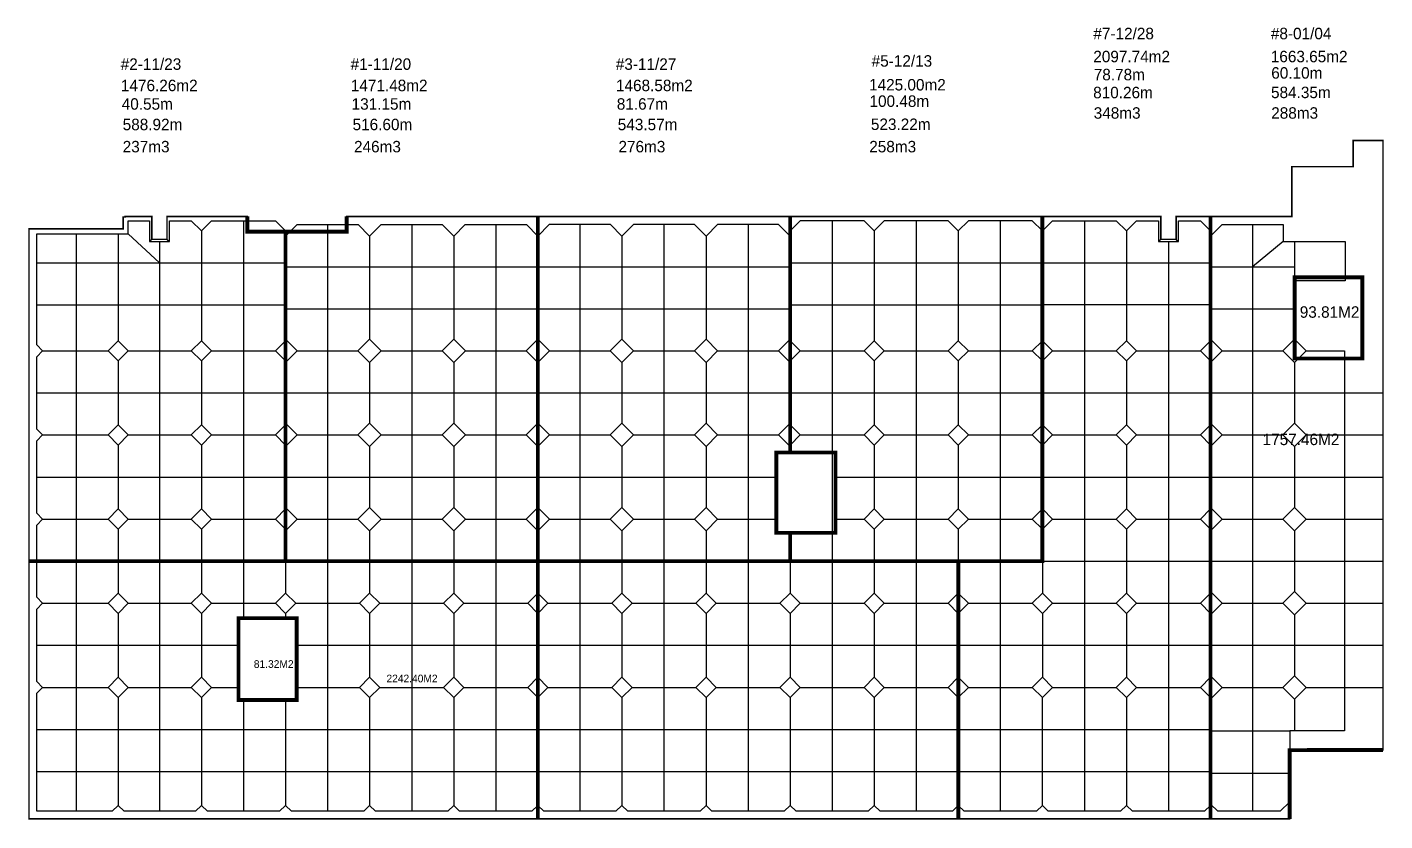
# Model space of a CAD drawing. Header units: millimetres. Extents: x -869187 to 1405794, y -1345622 to 197746.
# Drawn here: x -552870 to -375270, y -866659 to -762893 of the extents above; entities that cross this region are included whole.
import ezdxf

# ---------------------------------------------------------------- set-up
doc = ezdxf.new("R2010")
doc.units = ezdxf.units.MM
doc.header["$LTSCALE"] = 1000
doc.header["$MEASUREMENT"] = 0
doc.layers.get('0').update_dxf_attribs({"linetype": 'CONTINUOUS'})
doc.styles.add('나눔바른고딕', font='')
doc.styles.get('나눔바른고딕').set_extended_font_data('나눔바른고딕')

msp = doc.modelspace()

# ---------------------------------------------------------------- linework, layer by layer
at = {"color": 2, "ltscale": 10000, "const_width": 200}
for points in [[(-375519.9, -857406.6), (-375519.9, -777709.5), (-379404.9, -777709.5), (-379404.9, -781124.5), (-387444.9, -781124.5), (-387444.9, -787634.5), (-398069.9, -787634.5), (-398069.9, -866409.5), (-387719.9, -866409.5), (-387719.9, -857409.5), (-375519.9, -857406.6)], [(-552619.9, -789259.5), (-552619.9, -832709.5), (-519069.9, -832709.5), (-519069.9, -789634.5), (-524069.9, -789634.5), (-524069.9, -787634.5), (-534569.9, -787634.5), (-534569.9, -790634.5), (-536569.9, -790634.5), (-536569.9, -787634.5), (-540057.4, -787634.5), (-540057.4, -787709.5), (-540319.9, -787709.5), (-540319.9, -789259.5), (-552619.9, -789259.5)], [(-519069.9, -789634.5), (-519069.9, -832709.5), (-486069.9, -832709.5), (-486069.9, -787634.5), (-511069.9, -787634.5), (-511069.9, -789634.5), (-519069.9, -789634.5), (-519069.9, -789634.5)], [(-453069.9, -787634.5), (-453069.9, -818509.5), (-454869.9, -818509.5), (-454869.9, -829009.5), (-453069.9, -829009.5), (-453069.9, -832709.5), (-486069.9, -832709.5), (-486069.9, -787634.5), (-453069.9, -787634.5)], [(-420069.9, -827459.5), (-420069.9, -787634.5), (-453069.9, -787634.5), (-453069.9, -818509.5), (-447119.9, -818509.5), (-447119.9, -829009.5), (-453069.9, -829009.5), (-453069.9, -832709.5), (-420069.9, -832709.5), (-420069.9, -827459.5)], [(-398069.9, -866409.5), (-431069.9, -866409.5), (-431071.8, -832709.5), (-420071.3, -832709.5), (-420069.9, -787634.5), (-404569.9, -787634.5), (-404569.9, -790634.5), (-402569.9, -790634.5), (-402569.9, -787634.5), (-398069.9, -787634.5), (-398069.9, -866409.5)], [(-387069.9, -795609.5), (-387069.9, -806209.5), (-378219.9, -806209.5), (-378219.9, -795609.5), (-387069.9, -795609.5)], [(-552619.9, -832709.5), (-552619.9, -866409.5), (-486069.9, -866409.5), (-486069.9, -832719.4), (-552619.9, -832709.5)], [(-486069.9, -832719.4), (-486069.9, -866409.5), (-431069.9, -866409.5), (-431069.9, -832709.5), (-486069.9, -832719.4), (-486069.9, -866409.5)], [(-525219.9, -840159.5), (-525219.9, -850859.5), (-517619.9, -850859.5), (-517619.9, -840159.5), (-525219.9, -840159.5)]]:
    msp.add_lwpolyline(points, dxfattribs=at)
at = {"color": 114, "ltscale": 10000, "true_color": 0x139b48}
for points in [[(-551619.9, -832709.5), (-551619.9, -827983.7), (-550845.6, -827209.5), (-551619.9, -826435.2), (-551619.9, -816983.7), (-550845.6, -816209.5), (-551619.9, -815435.2), (-551619.9, -805983.7), (-550845.6, -805209.5), (-551619.9, -804435.2), (-551619.9, -789909.5), (-539645.6, -789909.5), (-539645.6, -788209.5), (-536869.9, -788209.5), (-536869.9, -790934.5), (-534269.9, -790934.5), (-534269.9, -788209.5), (-531394.2, -788209.5), (-530069.9, -789533.7), (-528745.6, -788209.5), (-520394.2, -788209.5), (-519069.9, -789533.7), (-519069.9, -803885.2), (-520394.2, -805209.5), (-519069.9, -806533.7), (-519069.9, -814885.2), (-520394.2, -816209.5), (-519069.9, -817533.7), (-519069.9, -825885.2), (-520394.2, -827209.5), (-519069.9, -828533.7), (-519069.9, -832709.5)], [(-524569.9, -788209.5), (-524569.9, -832709.5)], [(-420069.9, -789533.7), (-421394.2, -788209.5), (-429745.6, -788209.5), (-431069.9, -789533.7), (-432394.2, -788209.5), (-440745.6, -788209.5), (-442069.9, -789533.7), (-443394.2, -788209.5), (-451745.6, -788209.5), (-453069.9, -789533.7), (-453069.9, -803885.2), (-451745.6, -805209.5), (-453069.9, -806533.7), (-453069.9, -814885.2), (-451745.6, -816209.5), (-453069.9, -817533.7)], [(-447569.9, -788209.5), (-447569.9, -832709.5)], [(-436569.9, -788209.5), (-436569.9, -832709.5)], [(-398069.9, -864635.2), (-398844.2, -865409.5), (-408295.6, -865409.5), (-409069.9, -864635.2), (-409844.2, -865409.5), (-419295.6, -865409.5), (-420069.9, -864635.2), (-420844.2, -865409.5), (-430295.6, -865409.5), (-431069.9, -864635.2), (-431070.6, -850533.1), (-429745.6, -849209.5), (-431069.9, -847885.2), (-431071, -839532.6), (-429745.6, -838209.5), (-431069.9, -836885.2), (-431071.3, -832709.5), (-431069.9, -832709.5), (-420069.9, -832709.5), (-420069.9, -828533.7), (-418745.6, -827209.5), (-420069.9, -825885.2), (-420070.8, -817532.8), (-418745.6, -816209.5), (-420069.9, -814885.2), (-420069.9, -806533.7), (-418745.6, -805209.5), (-420069.9, -803885.2), (-420070.4, -789533.7), (-418745.6, -788209.5), (-410394.2, -788209.5), (-409069.9, -789533.7), (-407745.6, -788209.5), (-404869.9, -788209.5), (-404869.9, -790934.5), (-402269.9, -790934.5), (-402269.9, -788209.5), (-399394.2, -788209.5), (-398069.9, -789533.7)], [(-425569.9, -788209.5), (-425569.9, -832709.5)], [(-414569.9, -788209.5), (-414569.9, -827209.5)], [(-546469.9, -789909.5), (-546469.9, -832709.5)], [(-540969.9, -789909.5), (-540969.9, -803885.2)], [(-539645.6, -789909.5), (-535569.9, -793709.5)], [(-530069.9, -789533.7), (-530069.9, -803885.2)], [(-519069.9, -790209.5), (-517569.9, -788709.5), (-509569.9, -788709.5), (-508069.9, -790209.5), (-506569.9, -788709.5), (-498569.9, -788709.5), (-497069.9, -790209.5), (-495569.9, -788709.5), (-487569.9, -788709.5), (-486069.9, -790209.5)], [(-513569.9, -788709.5), (-513569.9, -832709.5)], [(-508069.9, -790209.5), (-508069.9, -803685.2)], [(-502569.9, -788709.5), (-502569.9, -832709.5)], [(-497069.9, -790209.5), (-497069.9, -803685.2)], [(-491569.9, -788709.5), (-491569.9, -832709.5)], [(-453069.9, -790209.5), (-454569.9, -788709.5), (-462569.9, -788709.5), (-464069.9, -790209.5), (-465569.9, -788709.5), (-473569.9, -788709.5), (-475069.9, -790209.5), (-476569.9, -788709.5), (-484569.9, -788709.5), (-486069.9, -790209.5), (-486069.9, -803685.2), (-484545.6, -805209.5), (-486069.9, -806733.7), (-486069.9, -814685.2), (-484545.6, -816209.5), (-486069.9, -817733.7), (-486069.9, -825685.2), (-484545.6, -827209.5), (-486069.9, -828733.7), (-486069.9, -832709.5)], [(-480569.9, -788709.5), (-480569.9, -832709.5)], [(-475069.9, -790209.5), (-475069.9, -803685.2)], [(-469569.9, -788709.5), (-469569.9, -832709.5)], [(-464069.9, -790209.5), (-464069.9, -803685.2)], [(-458569.9, -788709.5), (-458569.9, -832709.5)], [(-442069.9, -789533.7), (-442069.9, -803885.2)], [(-431069.9, -789533.7), (-431069.9, -803885.2)], [(-409069.9, -789533.7), (-409069.9, -803885.2)], [(-392569.9, -788709.5), (-392569.9, -827209.5), (-392569.9, -865409.5)], [(-536569.9, -790634.5), (-536869.9, -790934.5)], [(-535569.9, -790934.5), (-535569.9, -832709.5)], [(-534569.9, -790634.5), (-534269.9, -790934.5)], [(-404569.9, -790634.5), (-404869.9, -790934.5)], [(-403569.9, -790934.5), (-403569.9, -827209.5)], [(-402569.9, -790634.5), (-402269.9, -790934.5)], [(-388569.9, -790909.5), (-392569.9, -794209.5)], [(-387069.9, -790909.5), (-387069.9, -796059.5)], [(-551618, -793709.5), (-519069.9, -793709.5)], [(-453069.9, -793709.5), (-420069.9, -793709.5)], [(-420069.9, -793709.5), (-398069.9, -793709.5)], [(-519069.9, -794209.5), (-486069.9, -794209.5)], [(-486069.9, -794209.5), (-453069.9, -794209.5)], [(-398069.9, -794209.5), (-387069.9, -794209.5)], [(-551619.9, -799209.5), (-519069.9, -799209.5)], [(-519069.9, -799709.5), (-486069.9, -799709.5)], [(-486069.9, -799709.5), (-453069.9, -799709.5)], [(-453069.9, -799209.5), (-420069.9, -799209.5)], [(-398069.9, -799209.5), (-420069.9, -799209.5)], [(-398069.9, -799709.5), (-387069.9, -799709.5)], [(-540969.9, -803885.2), (-542294.2, -805209.5), (-540969.9, -806533.7), (-539645.6, -805209.5), (-540969.9, -803885.2)], [(-530069.9, -803885.2), (-531394.2, -805209.5), (-530069.9, -806533.7), (-528745.6, -805209.5), (-530069.9, -803885.2)], [(-519069.9, -803685.2), (-517545.6, -805209.5), (-519069.9, -806733.7)], [(-508069.9, -803685.2), (-509594.2, -805209.5), (-508069.9, -806733.7), (-506545.6, -805209.5), (-508069.9, -803685.2)], [(-497069.9, -803685.2), (-498594.2, -805209.5), (-497069.9, -806733.7), (-495545.6, -805209.5), (-497069.9, -803685.2)], [(-486069.9, -803685.2), (-487594.2, -805209.5), (-486069.9, -806733.7)], [(-475069.9, -803685.2), (-476594.2, -805209.5), (-475069.9, -806733.7), (-473545.6, -805209.5), (-475069.9, -803685.2)], [(-464069.9, -803685.2), (-465594.2, -805209.5), (-464069.9, -806733.7), (-462545.6, -805209.5), (-464069.9, -803685.2)], [(-453069.9, -803685.2), (-454594.2, -805209.5), (-453069.9, -806733.7)], [(-442069.9, -803885.2), (-443394.2, -805209.5), (-442069.9, -806533.7), (-440745.6, -805209.5), (-442069.9, -803885.2)], [(-431069.9, -803885.2), (-432394.2, -805209.5), (-431069.9, -806533.7), (-429745.6, -805209.5), (-431069.9, -803885.2)], [(-420069.9, -803885.2), (-421394.2, -805209.5), (-420069.9, -806533.7)], [(-409069.9, -803885.2), (-410394.2, -805209.5), (-409069.9, -806533.7), (-407745.6, -805209.5), (-409069.9, -803885.2)], [(-398069.9, -803885.2), (-399394.2, -805209.5), (-398069.9, -806533.7)], [(-387069.9, -803685.2), (-388594.2, -805209.5), (-387069.9, -806733.7), (-385545.6, -805209.5)], [(-550845.6, -805209.5), (-542294.2, -805209.5)], [(-539645.6, -805209.5), (-531294.2, -805209.5)], [(-528745.6, -805209.5), (-520394.2, -805209.5)], [(-517545.6, -805209.5), (-509594.2, -805209.5)], [(-506545.6, -805209.5), (-498594.2, -805209.5)], [(-495545.6, -805209.5), (-487594.2, -805209.5)], [(-484545.6, -805209.5), (-476594.2, -805209.5)], [(-473545.6, -805209.5), (-465594.2, -805209.5)], [(-462545.6, -805209.5), (-454594.2, -805209.5)], [(-451745.6, -805209.5), (-443394.2, -805209.5)], [(-440745.6, -805209.5), (-432394.2, -805209.5)], [(-429745.6, -805209.5), (-421394.2, -805209.5)], [(-418745.6, -805209.5), (-410394.2, -805209.5)], [(-407745.6, -805209.5), (-399394.2, -805209.5)], [(-396545.6, -805209.5), (-388594.2, -805209.5)], [(-540969.9, -806533.7), (-540969.9, -814885.2)], [(-530069.9, -806533.7), (-530069.9, -814885.2)], [(-508069.9, -806733.7), (-508069.9, -814685.2)], [(-497069.9, -806733.7), (-497069.9, -814685.2)], [(-475069.9, -806733.7), (-475069.9, -814685.2)], [(-464069.9, -806733.7), (-464069.9, -814685.2)], [(-442069.9, -806533.7), (-442069.9, -814885.2)], [(-431069.9, -806533.7), (-431069.9, -814885.2)], [(-409069.9, -806533.7), (-409069.9, -814885.2)], [(-387069.9, -806733.7), (-387069.9, -814685.2)], [(-551618, -810709.5), (-519069.9, -810709.5)], [(-519069.9, -810709.5), (-486069.9, -810709.5)], [(-486069.9, -810709.5), (-453069.9, -810709.5)], [(-453069.9, -810709.5), (-420069.9, -810709.5)], [(-420070.6, -810709.5), (-398069.9, -810709.5)], [(-398069.9, -810709.5), (-375522.4, -810709.5)], [(-540969.9, -814885.2), (-542294.2, -816209.5), (-540969.9, -817533.7), (-539645.6, -816209.5), (-540969.9, -814885.2)], [(-530069.9, -814885.2), (-531394.2, -816209.5), (-530069.9, -817533.7), (-528745.6, -816209.5), (-530069.9, -814885.2)], [(-519069.9, -814685.2), (-517545.6, -816209.5), (-519069.9, -817733.7)], [(-508069.9, -814685.2), (-509594.2, -816209.5), (-508069.9, -817733.7), (-506545.6, -816209.5), (-508069.9, -814685.2)], [(-497069.9, -814685.2), (-498594.2, -816209.5), (-497069.9, -817733.7), (-495545.6, -816209.5), (-497069.9, -814685.2)], [(-486069.9, -814685.2), (-487594.2, -816209.5), (-486069.9, -817733.7)], [(-475069.9, -814685.2), (-476594.2, -816209.5), (-475069.9, -817733.7), (-473545.6, -816209.5), (-475069.9, -814685.2)], [(-464069.9, -814685.2), (-465594.2, -816209.5), (-464069.9, -817733.7), (-462545.6, -816209.5), (-464069.9, -814685.2)], [(-453069.9, -814685.2), (-454594.2, -816209.5), (-453069.9, -817733.7)], [(-442069.9, -814885.2), (-443394.2, -816209.5), (-442069.9, -817533.7), (-440745.6, -816209.5), (-442069.9, -814885.2)], [(-431069.9, -814885.2), (-432394.2, -816209.5), (-431069.9, -817533.7), (-429745.6, -816209.5), (-431069.9, -814885.2)], [(-420069.9, -814885.2), (-421394.2, -816209.5), (-420069.9, -817533.7)], [(-409069.9, -814885.2), (-410394.2, -816209.5), (-409069.9, -817533.7), (-407745.6, -816209.5), (-409069.9, -814885.2)], [(-398069.9, -814885.2), (-399394.2, -816209.5), (-398069.9, -817533.7)], [(-387069.9, -814685.2), (-388594.2, -816209.5), (-387069.9, -817733.7), (-385545.6, -816209.5), (-387069.9, -814685.2)], [(-550845.6, -816209.5), (-542294.2, -816209.5)], [(-539745.6, -816209.5), (-531394.2, -816209.5)], [(-528745.6, -816209.5), (-520394.2, -816209.5)], [(-517545.6, -816209.5), (-509594.2, -816209.5)], [(-506545.6, -816209.5), (-498594.2, -816209.5)], [(-495545.6, -816209.5), (-487594.2, -816209.5)], [(-484545.6, -816209.5), (-476594.2, -816209.5)], [(-473545.6, -816209.5), (-465594.2, -816209.5)], [(-462545.6, -816209.5), (-454594.2, -816209.5)], [(-451745.6, -816209.5), (-443394.2, -816209.5)], [(-440745.6, -816209.5), (-432394.2, -816209.5)], [(-429745.6, -816209.5), (-421394.2, -816209.5)], [(-418745.6, -816209.5), (-410394.2, -816209.5)], [(-407745.6, -816209.5), (-399394.2, -816209.5)], [(-396545.6, -816209.5), (-388594.2, -816209.5)], [(-385545.6, -816209.5), (-375519.9, -816209.5)], [(-540969.9, -817533.7), (-540969.9, -825885.2)], [(-530069.9, -817533.7), (-530069.9, -825885.2)], [(-508069.9, -817733.7), (-508069.9, -825685.2)], [(-497069.9, -817733.7), (-497069.9, -825685.2)], [(-475069.9, -817733.7), (-475069.9, -825685.2)], [(-464069.9, -817733.7), (-464069.9, -825685.2)], [(-442069.9, -817533.7), (-442069.9, -825885.2)], [(-431069.9, -817533.7), (-431069.9, -825885.2)], [(-409069.9, -817533.7), (-409069.9, -825885.2)], [(-387069.9, -817733.7), (-387069.9, -825685.2)], [(-551618, -821709.5), (-519069.9, -821709.5)], [(-519069.9, -821709.5), (-486069.9, -821709.5)], [(-486069.9, -821709.5), (-454869.9, -821709.5)], [(-447119.9, -821709.5), (-420071, -821709.5)], [(-420071, -821709.5), (-398069.9, -821709.5)], [(-398069.9, -821709.5), (-375522.4, -821709.5)], [(-519069.9, -825685.2), (-517545.6, -827209.5), (-519069.9, -828733.7)], [(-508069.9, -825685.2), (-509594.2, -827209.5), (-508069.9, -828733.7), (-506545.6, -827209.5), (-508069.9, -825685.2)], [(-497069.9, -825685.2), (-498594.2, -827209.5), (-497069.9, -828733.7), (-495545.6, -827209.5), (-497069.9, -825685.2)], [(-486069.9, -825685.2), (-487594.2, -827209.5), (-486069.9, -828733.7)], [(-475069.9, -825685.2), (-476594.2, -827209.5), (-475069.9, -828733.7), (-473545.6, -827209.5), (-475069.9, -825685.2)], [(-464069.9, -825685.2), (-465594.2, -827209.5), (-464069.9, -828733.7), (-462545.6, -827209.5), (-464069.9, -825685.2)], [(-387069.9, -825685.2), (-388594.2, -827209.5), (-387069.9, -828733.7), (-385545.6, -827209.5), (-387069.9, -825685.2)], [(-550845.6, -827209.5), (-542294.2, -827209.5)], [(-540969.9, -825885.2), (-542294.2, -827209.5), (-540969.9, -828533.7), (-539645.6, -827209.5), (-540969.9, -825885.2)], [(-539645.6, -827209.5), (-531394.2, -827209.5)], [(-530069.9, -825885.2), (-531394.2, -827209.5), (-530069.9, -828533.7), (-528745.6, -827209.5), (-530069.9, -825885.2)], [(-528745.6, -827209.5), (-520394.2, -827209.5)], [(-517545.6, -827209.5), (-509594.2, -827209.5)], [(-506545.6, -827209.5), (-498594.2, -827209.5)], [(-495545.6, -827209.5), (-487594.2, -827209.5)], [(-484545.6, -827209.5), (-476594.2, -827209.5)], [(-473545.6, -827209.5), (-465594.2, -827209.5)], [(-462545.6, -827209.5), (-454869.9, -827209.5)], [(-447119.9, -827209.5), (-443394.2, -827209.5)], [(-442069.9, -825885.2), (-443394.2, -827209.5), (-442069.9, -828533.7), (-440745.6, -827209.5), (-442069.9, -825885.2)], [(-440745.6, -827209.5), (-432394.2, -827209.5)], [(-431069.9, -825885.2), (-432394.2, -827209.5), (-431069.9, -828533.7), (-429745.6, -827209.5), (-431069.9, -825885.2)], [(-429745.6, -827209.5), (-421394.2, -827209.5)], [(-420069.9, -825885.2), (-421394.2, -827209.5), (-420069.9, -828533.7)], [(-418745.6, -827209.5), (-410394.2, -827209.5)], [(-414569.9, -827209.5), (-414569.9, -865409.5)], [(-409069.9, -825885.2), (-410394.2, -827209.5), (-409069.9, -828533.7), (-407745.6, -827209.5), (-409069.9, -825885.2)], [(-407745.6, -827209.5), (-399394.2, -827209.5)], [(-403569.9, -827209.5), (-403569.9, -865409.5)], [(-398069.9, -825885.2), (-399394.2, -827209.5), (-398069.9, -828533.7)], [(-396545.6, -827209.5), (-388594.2, -827209.5)], [(-385545.6, -827209.5), (-375519.9, -827209.5)], [(-540969.9, -828533.7), (-540969.9, -832709.5)], [(-530069.9, -828533.7), (-530069.9, -832709.5)], [(-508069.9, -828733.7), (-508069.9, -832709.5)], [(-497069.9, -828733.7), (-497069.9, -832709.5)], [(-475069.9, -828733.7), (-475069.9, -832709.5)], [(-464069.9, -828733.7), (-464069.9, -832709.5)], [(-442069.9, -828533.7), (-442069.9, -832709.5)], [(-431069.9, -828533.7), (-431069.9, -832709.5)], [(-409069.9, -828533.7), (-409069.9, -836885.2)], [(-387069.9, -828733.7), (-387069.9, -836685.2)], [(-486069.9, -864635.2), (-486844.2, -865409.5), (-496295.6, -865409.5), (-497069.9, -864635.2), (-497844.2, -865409.5), (-507295.6, -865409.5), (-508069.9, -864635.2), (-508844.2, -865409.5), (-518295.6, -865409.5), (-519069.9, -864635.2), (-519844.2, -865409.5), (-529295.6, -865409.5), (-530069.9, -864635.2), (-530844.2, -865409.5), (-540195.6, -865409.5), (-540969.9, -864635.2), (-541744.2, -865409.5), (-551619.9, -865409.5), (-551619.9, -849983.7), (-550845.6, -849209.5), (-551619.9, -848435.2), (-551619.9, -838983.7), (-550845.6, -838209.5), (-551619.9, -837435.2), (-551619.9, -832709.5), (-486069.9, -832709.5)], [(-546469.9, -832709.5), (-546469.9, -865409.5)], [(-540969.9, -832709.5), (-540969.9, -836885.2)], [(-535569.9, -832709.5), (-535569.9, -865409.5)], [(-530069.9, -832712.8), (-530069.9, -836885.2)], [(-524569.9, -832709.5), (-524569.9, -840159.5)], [(-519069.9, -832714.5), (-519069.9, -836885.2)], [(-513569.9, -832715.3), (-513569.9, -865409.5)], [(-508069.9, -832709.5), (-508069.9, -836885.2)], [(-502569.9, -832715.3), (-502569.9, -865409.5)], [(-497069.9, -832717.8), (-497069.9, -836885.2)], [(-491569.9, -832715.3), (-491569.9, -865409.5)], [(-431069.9, -864635.2), (-431844.2, -865409.5), (-441295.6, -865409.5), (-442069.9, -864635.2), (-442844.2, -865409.5), (-452295.6, -865409.5), (-453069.9, -864635.2), (-453844.2, -865409.5), (-463295.6, -865409.5), (-464069.9, -864635.2), (-464844.2, -865409.5), (-474295.6, -865409.5), (-475069.9, -864635.2), (-475844.2, -865409.5), (-485295.6, -865409.5), (-486069.9, -864635.2), (-486069.9, -850533.7), (-484745.6, -849209.5), (-486069.9, -847885.2), (-486069.9, -839533.7), (-484745.6, -838209.5), (-486069.9, -836885.2), (-486069.9, -832709.5), (-431069.9, -832709.5)], [(-480569.9, -832709.5), (-480569.9, -865409.5)], [(-475069.9, -832709.5), (-475069.9, -836885.2)], [(-469569.9, -832709.5), (-469569.9, -865409.5)], [(-464069.9, -832709.5), (-464069.9, -836885.2)], [(-458569.9, -832709.5), (-458569.9, -865409.5)], [(-453069.9, -832709.5), (-453069.9, -836885.2)], [(-447569.9, -832709.5), (-447569.9, -865409.5)], [(-442069.9, -832709.5), (-442069.9, -836885.2)], [(-436569.9, -832709.5), (-436569.9, -865409.5)], [(-425569.9, -832709.5), (-425569.9, -865409.5)], [(-420071.3, -832709.5), (-398069.9, -832709.5)], [(-420069.9, -832709.5), (-420069.9, -836885.2)], [(-398069.9, -832709.5), (-375522.4, -832709.5)], [(-550845.6, -838209.5), (-542294.2, -838209.5)], [(-540969.9, -836885.2), (-542294.2, -838209.5), (-540969.9, -839533.7), (-539645.6, -838209.5), (-540969.9, -836885.2)], [(-539647.3, -838211.1), (-531394.2, -838211.1)], [(-530069.9, -836885.2), (-531394.2, -838209.5), (-530069.9, -839533.7), (-528745.6, -838209.5), (-530069.9, -836885.2)], [(-528745.6, -838209.5), (-520394.2, -838208.6)], [(-519069.9, -836885.2), (-520394.2, -838209.5), (-519069.9, -839533.7), (-517745.6, -838209.5), (-519069.9, -836885.2)], [(-517745.6, -838209.5), (-509394.2, -838209.5)], [(-508069.9, -836885.2), (-509394.2, -838209.5), (-508069.9, -839533.7), (-506745.6, -838209.5), (-508069.9, -836885.2)], [(-506745.6, -838209.5), (-498394.2, -838209.5)], [(-497069.9, -836885.2), (-498394.2, -838209.5), (-497069.9, -839533.7), (-495745.6, -838209.5), (-497069.9, -836885.2)], [(-495745.6, -838209.5), (-487394.2, -838209.5)], [(-486069.9, -836886.1), (-487394.2, -838210.4), (-486069.9, -839534.7)], [(-484745.6, -838209.5), (-476394.2, -838209.5)], [(-475069.9, -836885.2), (-476394.2, -838209.5), (-475069.9, -839533.7), (-473745.6, -838209.5), (-475069.9, -836885.2)], [(-473745.6, -838209.5), (-465394.2, -838209.5)], [(-464069.9, -836885.2), (-465394.2, -838209.5), (-464069.9, -839533.7), (-462745.6, -838209.5), (-464069.9, -836885.2)], [(-462745.6, -838209.5), (-454394.2, -838209.5)], [(-453069.9, -836885.2), (-454394.2, -838209.5), (-453069.9, -839533.7), (-451745.6, -838209.5), (-453069.9, -836885.2)], [(-451745.6, -838209.5), (-443394.2, -838209.5)], [(-442069.9, -836885.2), (-443394.2, -838209.5), (-442069.9, -839533.7), (-440745.6, -838209.5), (-442069.9, -836885.2)], [(-440745.6, -838209.5), (-432394.2, -838209.5)], [(-431069.9, -836885.2), (-432394.2, -838209.5), (-431069.9, -839533.7)], [(-429745.6, -838209.5), (-421394.2, -838209.5)], [(-420069.9, -836885.2), (-421394.2, -838209.5), (-420069.9, -839533.7), (-418745.6, -838209.5), (-420069.9, -836885.2)], [(-418745.6, -838209.5), (-410394.2, -838209.5)], [(-409069.9, -836885.2), (-410394.2, -838209.5), (-409069.9, -839533.7), (-407745.6, -838209.5), (-409069.9, -836885.2)], [(-407745.6, -838209.5), (-399394.2, -838209.5)], [(-398069.9, -836885.2), (-399394.2, -838209.5), (-398069.9, -839533.7)], [(-396545.6, -838209.5), (-388594.2, -838209.5)], [(-387069.9, -836685.2), (-388594.2, -838209.5), (-387069.9, -839733.7), (-385545.6, -838209.5), (-387069.9, -836685.2)], [(-385545.6, -838209.5), (-375519.9, -838209.5)], [(-540969.9, -839533.7), (-540969.9, -847885.2)], [(-530069.9, -839533.7), (-530069.9, -847885.2)], [(-519069.9, -839533.7), (-519069.9, -840159.5)], [(-508069.9, -839533.7), (-508069.9, -847885.2)], [(-497069.9, -839533.7), (-497069.9, -847885.2)], [(-475069.9, -839533.7), (-475069.9, -847885.2)], [(-464069.9, -839533.7), (-464069.9, -847885.2)], [(-453069.9, -839533.7), (-453069.9, -847885.2)], [(-442069.9, -839533.7), (-442069.9, -847885.2)], [(-420069.9, -839533.7), (-420069.9, -847885.2)], [(-409069.9, -839533.7), (-409069.9, -847885.2)], [(-387069.9, -839733.7), (-387069.9, -847685.2)], [(-551619.9, -843709.5), (-525219.9, -843709.5)], [(-517619.9, -843709.5), (-486069.9, -843709.5)], [(-486069.9, -843709.5), (-431070.4, -843709.5)], [(-431069.9, -843709.5), (-398069.9, -843709.5)], [(-398069.9, -843709.5), (-375522.4, -843709.5)], [(-540969.9, -847885.2), (-542294.2, -849209.5), (-540969.9, -850533.7), (-539645.6, -849209.5), (-540969.9, -847885.2)], [(-530069.9, -847885.2), (-531394.2, -849209.5), (-530069.9, -850533.7), (-528745.6, -849209.5), (-530069.9, -847885.2)], [(-508069.9, -847885.2), (-509394.2, -849209.5), (-508069.9, -850533.7), (-506745.6, -849209.5), (-508069.9, -847885.2)], [(-497069.9, -847885.2), (-498394.2, -849209.5), (-497069.9, -850533.7), (-495745.6, -849209.5), (-497069.9, -847885.2)], [(-486069.9, -847885.2), (-487394.2, -849209.5), (-486069.9, -850533.7)], [(-475069.9, -847885.2), (-476394.2, -849209.5), (-475069.9, -850533.7), (-473745.6, -849209.5), (-475069.9, -847885.2)], [(-464069.9, -847885.2), (-465394.2, -849209.5), (-464069.9, -850533.7), (-462745.6, -849209.5), (-464069.9, -847885.2)], [(-453069.9, -847885.2), (-454394.2, -849209.5), (-453069.9, -850533.7), (-451745.6, -849209.5), (-453069.9, -847885.2)], [(-442069.9, -847885.2), (-443394.2, -849209.5), (-442069.9, -850533.7), (-440745.6, -849209.5), (-442069.9, -847885.2)], [(-431069.9, -847885.2), (-432394.2, -849209.5), (-431069.9, -850533.7)], [(-420069.9, -847885.2), (-421394.2, -849209.5), (-420069.9, -850533.7), (-418745.6, -849209.5), (-420069.9, -847885.2)], [(-409069.9, -847885.2), (-410394.2, -849209.5), (-409069.9, -850533.7), (-407745.6, -849209.5), (-409069.9, -847885.2)], [(-398069.9, -847885.2), (-399394.2, -849209.5), (-398069.9, -850533.7)], [(-387069.9, -847685.2), (-388594.2, -849209.5), (-387069.9, -850733.7), (-385545.6, -849209.5), (-387069.9, -847685.2)], [(-550845.6, -849209.5), (-542294.2, -849209.5)], [(-540969.9, -850533.7), (-540969.9, -864635.2)], [(-539645.6, -849209.5), (-531394.2, -849209.5)], [(-530069.9, -850533.7), (-530069.9, -864635.2)], [(-528746.6, -849208.6), (-525219.9, -849208.6)], [(-517619.9, -849208.6), (-509394.2, -849208.6)], [(-508069.9, -850533.7), (-508069.9, -864635.2)], [(-506745.6, -849209.5), (-498394.2, -849209.5)], [(-497069.9, -850533.7), (-497069.9, -864635.2)], [(-495746.6, -849208.6), (-487394.2, -849208.6)], [(-484745.6, -849209.5), (-476394.2, -849209.5)], [(-475069.9, -850533.7), (-475069.9, -864635.2)], [(-473745.6, -849209.5), (-465394.2, -849209.5)], [(-464069.9, -850533.7), (-464069.9, -864635.2)], [(-462745.6, -849209.5), (-454394.2, -849209.5)], [(-453069.9, -850533.7), (-453069.9, -864635.2)], [(-451745.6, -849209.5), (-443394.2, -849209.5)], [(-442069.9, -850533.7), (-442069.9, -864635.2)], [(-440745.6, -849209.5), (-432394.2, -849209.5)], [(-429745.6, -849209.5), (-421394.2, -849209.5)], [(-420069.9, -864635.2), (-420069.9, -850533.7)], [(-418745.6, -849209.5), (-410394.2, -849209.5)], [(-409069.9, -850533.7), (-409069.9, -864635.2)], [(-407745.6, -849209.5), (-399394.2, -849209.5)], [(-396545.6, -849209.5), (-388594.2, -849209.5)], [(-385545.6, -849209.5), (-375519.9, -849209.5)], [(-524569.9, -850859.5), (-524569.9, -865409.5)], [(-519069.9, -850859.5), (-519069.9, -864635.2)], [(-387069.9, -850733.7), (-387069.9, -854909.5)], [(-551619.9, -854709.5), (-486069.9, -854709.5)], [(-486069.9, -854709.5), (-431070.4, -854709.5)], [(-431069.9, -854709.5), (-398069.9, -854709.5)], [(-398069.9, -854909.5), (-387719.9, -854909.5)], [(-551619.9, -860209.5), (-486069.9, -860209.5)], [(-486069.9, -860209.5), (-431070.2, -860209.5)], [(-431069.9, -860209.5), (-398069.9, -860209.5)], [(-398069.9, -860409.5), (-387719.9, -860409.5)]]:
    msp.add_lwpolyline(points, dxfattribs=at)
at = {"color": 1, "ltscale": 10000, "const_width": 500}
for points in [[(-519069.9, -789634.5), (-524069.9, -789634.5), (-524069.9, -787634.5)], [(-519069.9, -789634.5), (-519069.9, -832709.5), (-486069.9, -832709.5), (-486069.9, -787634.5)], [(-519069.9, -789634.5), (-511069.9, -789634.5), (-511069.9, -787634.5)], [(-486069.9, -832709.5), (-453069.9, -832709.5), (-453069.9, -829009.5), (-454869.9, -829009.5), (-454869.9, -818509.5), (-453069.9, -818509.5), (-453069.9, -816509.5), (-453069.9, -787634.5)], [(-420069.9, -787634.5), (-420069.9, -832709.5), (-453069.9, -832714.4)], [(-398069.9, -787634.5), (-398069.9, -866409.5)], [(-453069.9, -818509.5), (-447119.9, -818509.5), (-447119.9, -829009.5), (-453069.9, -829009.5)], [(-519069.9, -832709.5), (-552619.9, -832709.5)], [(-486069.9, -832709.5), (-486069.9, -866409.5)], [(-431071.3, -832709.5), (-431069.9, -866409.5)], [(-525219.9, -840159.5), (-525219.9, -850859.5), (-517619.9, -850859.5), (-517619.9, -840159.5), (-525219.9, -840159.5)], [(-375519.9, -857406.6), (-387719.9, -857409.5), (-387719.9, -866409.5)]]:
    msp.add_lwpolyline(points, dxfattribs=at)
at = {"color": 114, "ltscale": 10000, "true_color": 0x139b48}
msp.add_lwpolyline([(-385545.6, -805209.5), (-380544.9, -805209.5), (-380544.9, -854909.5), (-387719.9, -854909.5), (-387719.9, -864159.5), (-388969.9, -865409.5), (-397119.9, -865409.5), (-398069.9, -864459.5), (-398069.9, -850733.7), (-396545.6, -849209.5), (-398069.9, -847685.2), (-398069.9, -839733.7), (-396545.6, -838209.5), (-398069.9, -836685.2), (-398069.9, -828733.7), (-396545.6, -827209.5), (-398069.9, -825685.2), (-398069.9, -817733.7), (-396545.6, -816209.5), (-398069.9, -814685.2), (-398069.9, -806733.7), (-396545.6, -805209.5), (-398069.9, -803685.2), (-398069.9, -790209.5), (-396569.9, -788709.5), (-388569.9, -788709.5), (-388569.9, -790909.5), (-380444.9, -790909.5), (-380444.9, -796059.5), (-387069.9, -796059.5), (-387069.9, -803685.2)], close=True, dxfattribs=at)
at = {"color": 1, "ltscale": 10000, "const_width": 500}
msp.add_lwpolyline([(-387069.9, -795609.5), (-387069.9, -796059.5), (-387069.9, -806209.5), (-378219.9, -806209.5), (-378219.9, -805209.5), (-378219.9, -795609.5)], close=True, dxfattribs=at)

# ---------------------------------------------------------------- texts
at = {"ltscale": 10000, "style": '나눔바른고딕'}
for s, p in [('#7-12/28', (-413397.4, -764473.2)), ('#8-01/04', (-390178, -764473.2)), ('#2-11/23', (-540628, -768472.4)), ('#1-11/20', (-510556, -768472.4)), ('#3-11/27', (-475868.9, -768472.4)), ('#5-12/13', (-442400.1, -768057.2))]:
    msp.add_text(s, height=1500, dxfattribs=at).set_placement(p)
at = {"color": 2, "ltscale": 10000, "style": '나눔바른고딕'}
for s, height, p in [('2097.74m2 ', 1500, (-413407.4, -767480.8)), ('1663.65m2 ', 1500, (-390188, -767480.8)), ('1476.26m2 ', 1500, (-540604.7, -771263.4)), ('1471.48m2 ', 1500, (-510532.7, -771263.4)), ('1468.58m2 ', 1500, (-475845.6, -771263.4)), ('1425.00m2 ', 1500, (-442740.9, -771171.6)), ('93.81M2 ', 1500, (-386400.6, -800886)), ('1757.46M2 ', 1500, (-391258.3, -817535.3)), ('81.32M2 ', 1000, (-523219.9, -846659.5)), ('2242.40M2 ', 1000, (-505869.4, -848549.8))]:
    msp.add_text(s, height=height, dxfattribs=at).set_placement(p)
at = {"color": 1, "ltscale": 10000, "style": '나눔바른고딕'}
for s, p in [('78.78m', (-413347.7, -769841.9)), ('60.10m', (-390128.3, -769625)), ('40.55m', (-540497.6, -773684.2)), ('131.15m', (-510425.6, -773684.2)), ('81.67m', (-475738.6, -773684.2)), ('100.48m', (-442681.2, -773315.8))]:
    msp.add_text(s, height=1500, dxfattribs=at).set_placement(p)
at = {"color": 114, "ltscale": 10000, "true_color": 0x139b48, "style": '나눔바른고딕'}
for s, p in [('810.26m', (-413424.7, -772190.2)), ('584.35m', (-390159.7, -772172.2)), ('588.92m', (-540373.3, -776365.4)), ('516.60m', (-510301.3, -776365.4)), ('543.57m', (-475614.2, -776365.4)), ('523.22m', (-442500.7, -776338))]:
    msp.add_text(s, height=1500, dxfattribs=at).set_placement(p)
at = {"color": 7, "ltscale": 10000, "style": '나눔바른고딕'}
for s, p in [('348m3', (-413353.3, -774861.9)), ('288m3', (-390133.9, -774861.9)), ('237m3', (-540373.3, -779261.1)), ('246m3', (-510112.6, -779261.1)), ('276m3', (-475521.3, -779261.1)), ('258m3', (-442713.4, -779261.1))]:
    msp.add_text(s, height=1500, dxfattribs=at).set_placement(p)

doc.saveas('drawing.dxf')
